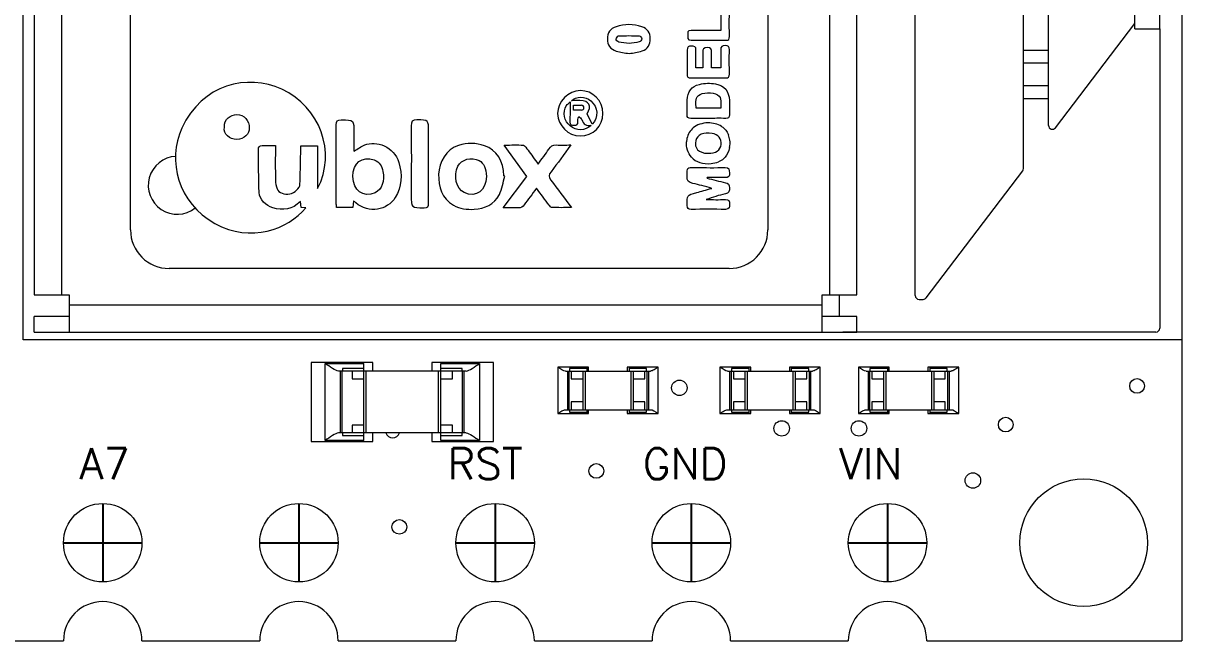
# Model space of a CAD drawing. Extents: x -2 to 108, y 0 to 44.
# Drawn here: x 70.45 to 107.95, y 0 to 19.99 of the extents above; entities that cross this region are included whole.
import ezdxf

# ---------------------------------------------------------------- set-up
doc = ezdxf.new("R2010")
doc.units = 0
doc.header["$LTSCALE"] = 5
doc.header["$MEASUREMENT"] = 0
doc.linetypes.add('CONTINU', pattern=[0])
for name, color, linetype in [('1', 1, 'CONTINUOUS'), ('2', 2, 'CONTINU'), ('3', 3, 'CONTINU')]:
    doc.layers.add(name, color=color, linetype=linetype)
doc.styles.add('ROMANS', font='romans')

msp = doc.modelspace()

# ---------------------------------------------------------------- linework, layer by layer
at = {"layer": '1', "linetype": 'CONTINUOUS', "lineweight": 15}
for p, q in [((70.45, 9.743), (70.45, 34.743)), ((70.811, 33.295), (70.811, 11.195)), ((71.686, 33.295), (71.686, 11.195)), ((96.561, 11.195), (96.561, 33.295)), ((97.436, 11.195), (97.436, 33.295)), ((99.323, 11.177), (99.323, 33.308)), ((73.925, 13.301), (73.925, 31.426)), ((94.55, 31.426), (94.55, 13.301)), ((106.425, 19.805), (106.425, 29.993)), ((102.825, 15.285), (102.825, 29.235)), ((103.638, 16.682), (103.638, 27.793)), ((107.238, 19.805), (107.238, 21.368)), ((103.862, 16.607), (106.425, 19.978)), ((106.425, 19.805), (107.238, 19.805)), ((107.236, 19.805), (107.236, 10.118)), ((102.825, 19.118), (103.638, 19.118)), ((92.451, 18.546), (92.224, 18.546)), ((93.03, 18.548), (92.727, 18.548)), ((102.825, 18.705), (103.638, 18.705)), ((103.638, 17.968), (102.825, 17.968)), ((88.266, 17.337), (88.517, 17.337)), ((88.266, 17.175), (88.266, 17.337)), ((102.825, 17.555), (103.638, 17.555)), ((88.517, 17.175), (88.266, 17.175)), ((88.868, 16.723), (88.704, 17.06)), ((93.031, 17.24), (92.229, 17.24)), ((79.432, 16.024), (79.978, 16.024)), ((79.978, 16.024), (79.978, 14.64)), ((86.746, 15.033), (86.014, 16.047)), ((85.987, 14.018), (86.746, 15.033)), ((86.039, 15.04), (86.003, 15.05)), ((99.676, 11.101), (102.8, 15.209)), ((92.586, 14.998), (92.577, 14.977)), ((79.451, 14.025), (79.425, 14.215)), ((79.593, 14.013), (79.451, 14.025)), ((81.119, 14.03), (80.59, 14.03)), ((81.136, 14.243), (81.119, 14.03)), ((93.3, 12.051), (75.175, 12.051)), ((70.811, 11.195), (71.936, 11.195)), ((71.936, 11.195), (71.936, 9.995)), ((96.311, 11.195), (97.436, 11.195)), ((96.311, 9.995), (96.311, 11.195)), ((96.858, 11.195), (96.858, 10.495)), ((99.448, 11.052), (99.577, 11.052)), ((71.936, 10.87), (96.311, 10.87)), ((70.811, 9.995), (70.811, 10.495)), ((71.936, 10.495), (70.811, 10.495)), ((97.436, 10.495), (96.311, 10.495)), ((97.436, 9.995), (97.436, 10.495)), ((70.811, 9.995), (97.436, 9.995)), ((107.111, 9.993), (96.983, 9.993)), ((107.95, 9.743), (70.45, 9.743)), ((81.769, 9.005), (79.769, 9.005)), ((79.769, 9.005), (79.769, 6.455)), ((81.769, 8.73), (81.769, 9.005)), ((85.674, 9.005), (83.674, 9.005)), ((83.674, 9.005), (83.674, 8.73)), ((85.674, 6.455), (85.674, 9.005)), ((80.221, 6.48), (80.221, 8.98)), ((80.221, 8.98), (81.471, 8.98)), ((84.788, 8.73), (80.654, 8.73)), ((80.721, 6.73), (80.721, 8.73)), ((80.771, 6.73), (80.771, 8.73)), ((81.471, 8.815), (80.784, 8.815)), ((80.784, 8.815), (80.784, 8.73)), ((81.096, 8.73), (81.096, 8.48)), ((81.471, 6.48), (81.471, 8.98)), ((81.546, 6.73), (81.546, 8.73)), ((83.896, 6.73), (83.896, 8.73)), ((83.971, 6.48), (83.971, 8.98)), ((83.971, 8.98), (85.221, 8.98)), ((84.659, 8.815), (83.971, 8.815)), ((84.346, 8.48), (84.346, 8.73)), ((84.659, 8.73), (84.659, 8.815)), ((84.671, 6.73), (84.671, 8.73)), ((84.721, 6.73), (84.721, 8.73)), ((85.221, 8.98), (85.221, 6.48)), ((87.752, 8.857), (87.752, 7.357)), ((88.752, 8.857), (87.752, 8.857)), ((88, 8.732), (90.755, 8.732)), ((88.065, 8.732), (88.065, 7.482)), ((88.115, 8.732), (88.115, 7.482)), ((88.69, 8.81), (88.127, 8.81)), ((88.127, 8.81), (88.127, 8.732)), ((88.19, 8.732), (88.19, 8.482)), ((88.565, 8.732), (88.565, 7.482)), ((88.64, 8.732), (88.64, 7.482)), ((88.69, 8.857), (88.69, 8.732)), ((88.752, 8.732), (88.752, 8.857)), ((91.002, 8.857), (90.002, 8.857)), ((90.002, 8.857), (90.002, 8.732)), ((90.065, 8.857), (90.065, 8.732)), ((90.627, 8.81), (90.065, 8.81)), ((90.115, 8.732), (90.115, 7.482)), ((90.19, 8.732), (90.19, 7.482)), ((90.565, 8.482), (90.565, 8.732)), ((90.627, 8.732), (90.627, 8.81)), ((90.64, 8.732), (90.64, 7.482)), ((90.69, 8.732), (90.69, 7.482)), ((91.002, 7.357), (91.002, 8.857)), ((92.998, 8.857), (92.998, 7.357)), ((93.998, 8.857), (92.998, 8.857)), ((93.245, 8.732), (96.001, 8.732)), ((93.311, 8.732), (93.311, 7.482)), ((93.361, 8.732), (93.361, 7.482)), ((93.936, 8.81), (93.373, 8.81)), ((93.373, 8.81), (93.373, 8.732)), ((93.436, 8.732), (93.436, 8.482)), ((93.811, 8.732), (93.811, 7.482)), ((93.886, 8.732), (93.886, 7.482)), ((93.936, 8.857), (93.936, 8.732)), ((93.998, 8.732), (93.998, 8.857)), ((96.248, 8.857), (95.248, 8.857)), ((95.248, 8.857), (95.248, 8.732)), ((95.311, 8.857), (95.311, 8.732)), ((95.873, 8.81), (95.311, 8.81)), ((95.361, 8.732), (95.361, 7.482)), ((95.436, 8.732), (95.436, 7.482)), ((95.811, 8.482), (95.811, 8.732)), ((95.873, 8.732), (95.873, 8.81)), ((95.886, 8.732), (95.886, 7.482)), ((95.936, 8.732), (95.936, 7.482)), ((96.248, 7.357), (96.248, 8.857)), ((97.482, 8.857), (97.482, 7.357)), ((98.482, 8.857), (97.482, 8.857)), ((97.729, 8.732), (100.485, 8.732)), ((97.794, 8.732), (97.794, 7.482)), ((97.844, 8.732), (97.844, 7.482)), ((98.419, 8.81), (97.857, 8.81)), ((97.857, 8.81), (97.857, 8.732)), ((97.919, 8.732), (97.919, 8.482)), ((98.294, 8.732), (98.294, 7.482)), ((98.369, 8.732), (98.369, 7.482)), ((98.419, 8.857), (98.419, 8.732)), ((98.482, 8.732), (98.482, 8.857)), ((100.732, 8.857), (99.732, 8.857)), ((99.732, 8.857), (99.732, 8.732)), ((99.794, 8.857), (99.794, 8.732)), ((100.357, 8.81), (99.794, 8.81)), ((99.844, 8.732), (99.844, 7.482)), ((99.919, 8.732), (99.919, 7.482)), ((100.294, 8.482), (100.294, 8.732)), ((100.357, 8.732), (100.357, 8.81)), ((100.369, 8.732), (100.369, 7.482)), ((100.419, 8.732), (100.419, 7.482)), ((100.732, 7.357), (100.732, 8.857)), ((81.096, 8.48), (81.471, 8.48)), ((83.971, 8.48), (84.346, 8.48)), ((88.19, 8.482), (88.565, 8.482)), ((90.19, 8.482), (90.565, 8.482)), ((93.436, 8.482), (93.811, 8.482)), ((95.436, 8.482), (95.811, 8.482)), ((97.919, 8.482), (98.294, 8.482)), ((99.919, 8.482), (100.294, 8.482)), ((88.565, 7.732), (88.19, 7.732)), ((88.19, 7.732), (88.19, 7.482)), ((90.565, 7.732), (90.19, 7.732)), ((90.565, 7.482), (90.565, 7.732)), ((93.811, 7.732), (93.436, 7.732)), ((93.436, 7.732), (93.436, 7.482)), ((95.811, 7.732), (95.436, 7.732)), ((95.811, 7.482), (95.811, 7.732)), ((98.294, 7.732), (97.919, 7.732)), ((97.919, 7.732), (97.919, 7.482)), ((100.294, 7.732), (99.919, 7.732)), ((100.294, 7.482), (100.294, 7.732)), ((87.752, 7.357), (88.752, 7.357)), ((88, 7.482), (90.755, 7.482)), ((88.127, 7.482), (88.127, 7.404)), ((88.127, 7.404), (88.69, 7.404)), ((88.69, 7.482), (88.69, 7.357)), ((88.752, 7.357), (88.752, 7.482)), ((90.002, 7.482), (90.002, 7.357)), ((90.002, 7.357), (91.002, 7.357)), ((90.065, 7.482), (90.065, 7.357)), ((90.065, 7.404), (90.627, 7.404)), ((90.627, 7.404), (90.627, 7.482)), ((92.998, 7.357), (93.998, 7.357)), ((93.245, 7.482), (96.001, 7.482)), ((93.373, 7.482), (93.373, 7.404)), ((93.373, 7.404), (93.936, 7.404)), ((93.936, 7.482), (93.936, 7.357)), ((93.998, 7.357), (93.998, 7.482)), ((95.248, 7.482), (95.248, 7.357)), ((95.248, 7.357), (96.248, 7.357)), ((95.311, 7.482), (95.311, 7.357)), ((95.311, 7.404), (95.873, 7.404)), ((95.873, 7.404), (95.873, 7.482)), ((97.482, 7.357), (98.482, 7.357)), ((97.729, 7.482), (100.485, 7.482)), ((97.857, 7.482), (97.857, 7.404)), ((97.857, 7.404), (98.419, 7.404)), ((98.419, 7.482), (98.419, 7.357)), ((98.482, 7.357), (98.482, 7.482)), ((99.732, 7.482), (99.732, 7.357)), ((99.732, 7.357), (100.732, 7.357)), ((99.794, 7.482), (99.794, 7.357)), ((99.794, 7.404), (100.357, 7.404)), ((100.357, 7.404), (100.357, 7.482)), ((81.471, 6.98), (81.096, 6.98)), ((81.096, 6.98), (81.096, 6.73)), ((84.346, 6.98), (83.971, 6.98)), ((84.346, 6.73), (84.346, 6.98)), ((79.769, 6.455), (81.769, 6.455)), ((81.471, 6.48), (80.221, 6.48)), ((84.788, 6.73), (80.654, 6.73)), ((80.784, 6.73), (80.784, 6.646)), ((80.784, 6.646), (81.471, 6.646)), ((81.769, 6.455), (81.769, 6.73)), ((83.674, 6.73), (83.674, 6.455)), ((83.674, 6.455), (85.674, 6.455)), ((83.971, 6.646), (84.659, 6.646)), ((85.221, 6.48), (83.971, 6.48)), ((84.659, 6.646), (84.659, 6.73))]:
    msp.add_line(p, q, dxfattribs=at)
at = {"layer": '1', "linetype": 'CONTINUOUS', "lineweight": 15, "flags": 128}
msp.add_lwpolyline([(96.958, 9.995), (96.959, 9.995), (96.983, 9.993)], dxfattribs=at)
at = {"layer": '1', "linetype": 'CONTINUOUS', "lineweight": 15}
for centre, radius in [((91.688, 8.188), 0.25), ((106.5, 8.25), 0.238), ((102.25, 7), 0.238), ((95, 6.875), 0.25), ((97.5, 6.875), 0.25), ((89, 5.5), 0.238), ((101.188, 5.188), 0.25), ((104.775, 3.175), 2.064)]:
    msp.add_circle(centre, radius, dxfattribs=at)
for centre, radius, start, end in [((88.517, 17.256), 0.0808, 270, 90), ((103.763, 16.682), 0.125, 180, 322.753), ((75.436, 14.745), 0.938, 93.008, 308.427), ((102.7, 15.285), 0.125, 322.753, 0), ((75.175, 13.301), 1.25, 180, 270), ((93.3, 13.301), 1.25, 270, 0), ((99.448, 11.177), 0.125, 180, 270), ((99.577, 11.177), 0.125, 270, 322.753), ((107.111, 10.118), 0.125, 270, 0), ((82.406, 6.812), 0.238, 200.2764, 339.7236)]:
    msp.add_arc(centre, radius, start, end, dxfattribs=at)
for points, knots in [([(92.067, 19.438), (92.443, 19.444), (92.819, 19.443), (93.196, 19.438), (93.29, 19.437), (93.308, 19.48), (93.307, 19.561), (93.304, 19.807), (93.302, 20.053), (93.308, 20.299), (93.311, 20.409), (93.257, 20.423), (93.166, 20.424), (93.068, 20.426), (93.025, 20.397), (93.029, 20.293), (93.035, 20.121), (93.03, 19.948), (93.03, 19.758)], [0, 0, 0, 0, 1, 1, 1, 2, 2, 2, 3, 3, 3, 4, 4, 4, 5, 5, 5, 6, 6, 6, 6]), ([(90.474, 19.874), (90.197, 19.969), (89.916, 19.969), (89.639, 19.876), (89.452, 19.814), (89.359, 19.676), (89.358, 19.486), (89.358, 19.286), (89.449, 19.148), (89.647, 19.088)], [0, 0, 0, 0, 1, 1, 1, 2, 2, 2, 3, 3, 3, 3]), ([(89.724, 19.382), (89.688, 19.39), (89.634, 19.446), (89.637, 19.474), (89.642, 19.514), (89.69, 19.58), (89.722, 19.581)], [-4, -4, -4, -4, -3, -3, -3, -2, -2, -2, -2]), ([(90.061, 19.008), (90.201, 19.035), (90.346, 19.048), (90.481, 19.093), (90.663, 19.154), (90.751, 19.302), (90.748, 19.494), (90.746, 19.679), (90.656, 19.812), (90.474, 19.874)], [4, 4, 4, 4, 5, 5, 5, 6, 6, 6, 7, 7, 7, 7]), ([(92.067, 19.76), (91.94, 19.762), (91.956, 19.682), (91.959, 19.606), (91.961, 19.531), (91.926, 19.436), (92.067, 19.438)], [7, 7, 7, 7, 8, 8, 8, 9, 9, 9, 9]), ([(92.224, 18.546), (92.224, 18.75), (92.219, 18.937), (92.226, 19.125), (92.23, 19.24), (92.165, 19.244), (92.079, 19.246), (91.988, 19.247), (91.935, 19.231), (91.938, 19.12), (91.944, 18.86), (91.943, 18.599), (91.937, 18.25), (91.968, 18.221), (92.431, 18.225), (92.808, 18.226), (93.184, 18.221)], [8, 8, 8, 8, 9, 9, 9, 10, 10, 10, 11, 11, 11, 12, 12, 12.340736, 12.340736, 13.807398, 13.807398, 13.807398, 13.807398]), ([(92.592, 19.203), (92.47, 19.203), (92.445, 19.152), (92.449, 19.046), (92.455, 18.88), (92.451, 18.714), (92.451, 18.546)], [5, 5, 5, 5, 6, 6, 6, 7, 7, 7, 7]), ([(92.727, 18.548), (92.727, 18.715), (92.723, 18.878), (92.728, 19.04), (92.731, 19.14), (92.719, 19.204), (92.592, 19.203)], [3, 3, 3, 3, 4, 4, 4, 5, 5, 5, 5]), ([(93.184, 18.221), (93.279, 18.22), (93.31, 18.253), (93.303, 18.607), (93.302, 18.867), (93.311, 19.235), (93.278, 19.269), (93.169, 19.269)], [14, 14, 14, 14, 15, 15, 17.784824, 17.784824, 18.931031, 18.931031, 18.931031, 18.931031]), ([(78.823, 17.853), (77.705, 18.363), (76.24, 18.025), (75.107, 15.541), (75.456, 14.177), (77.813, 12.866), (79.034, 13.325), (79.593, 14.013)], [0, 0, 0, 0, 1, 1, 1.738477, 1.738477, 2.451735, 2.451735, 2.451735, 2.451735]), ([(91.938, 17.028), (91.943, 17.187), (91.935, 17.346), (91.941, 17.505), (91.952, 17.766), (92.082, 17.955), (92.335, 18.011), (92.505, 18.049), (92.692, 18.058), (92.862, 18.027)], [5, 5, 5, 5, 6, 6, 6, 7, 7, 7, 8, 8, 8, 8]), ([(92.862, 18.027), (93.158, 17.974), (93.292, 17.79), (93.305, 17.487), (93.311, 17.333), (93.302, 17.178), (93.308, 17.024), (93.311, 16.932), (93.272, 16.908), (93.187, 16.91)], [2, 2, 2, 2, 3, 3, 3, 4, 4, 4, 5, 5, 5, 5]), ([(88.484, 17.81), (88.888, 17.812), (89.212, 17.483), (89.212, 16.658), (88.893, 16.339), (88.089, 16.342), (87.754, 16.673), (87.742, 17.454), (88.092, 17.807), (88.484, 17.81)], [0, 0, 0, 0, 1.065496, 1.065496, 2.132395, 2.132395, 3.147869, 3.147869, 4.147869, 4.147869, 4.147869, 4.147869]), ([(88.197, 17.482), (88.341, 17.637), (88.64, 17.634), (88.824, 17.476), (89.058, 17.275), (89.078, 16.945), (88.868, 16.723)], [-5, -5, -5, -5, -4, -4, -4, -3, -3, -3, -3]), ([(88.704, 17.06), (88.859, 17.314), (88.772, 17.478), (88.47, 17.487), (88.379, 17.489), (88.288, 17.484), (88.197, 17.482)], [-3, -3, -3, -3, -2, -2, -2, -1, -1, -1, -1]), ([(76.963, 16.621), (76.946, 16.903), (77.168, 17.029), (77.605, 17.033), (77.765, 16.848), (77.768, 16.59)], [-3, -3, -3, -3, -2.174485, -2.174485, -1.174485, -1.174485, -1.174485, -1.174485]), ([(88.433, 16.972), (88.466, 16.939), (88.516, 16.912), (88.528, 16.872), (88.576, 16.716), (88.679, 16.663), (88.833, 16.685)], [-8, -8, -8, -8, -7, -7, -7, -6, -6, -6, -6]), ([(80.743, 16.862), (81.155, 16.856), (81.156, 16.861), (81.156, 16.442), (81.156, 16.252), (81.156, 16.061), (81.156, 15.853)], [1, 1, 1, 1, 2, 2, 2, 3, 3, 3, 3]), ([(83.194, 16.862), (83.042, 16.866), (83.009, 16.811), (83.01, 16.671), (83.015, 15.924), (83.012, 15.177), (83.012, 14.43), (83.012, 14.01), (83.012, 14.014), (83.427, 14.015)], [2, 2, 2, 2, 3, 3, 3, 4, 4, 4, 5, 5, 5, 5]), ([(83.571, 15.441), (83.571, 15.788), (83.571, 16.135), (83.571, 16.86), (83.571, 16.853), (83.194, 16.862)], [0, 0, 0, 0, 1, 1, 2.090462, 2.090462, 2.090462, 2.090462]), ([(81.506, 16.049), (81.872, 16.209), (82.461, 15.993), (82.607, 15.486), (82.721, 15.092), (82.712, 14.698), (82.494, 14.348), (82.24, 13.939), (81.64, 13.804), (81.215, 14.182)], [9, 9, 9, 9, 10, 10, 10, 11, 11, 11, 12, 12, 12, 12]), ([(92.22, 16.193), (92.158, 15.946), (92.311, 15.784), (92.609, 15.78), (92.87, 15.777), (93.023, 15.879), (93.04, 16.065), (93.058, 16.256), (92.949, 16.389), (92.746, 16.424)], [1, 1, 1, 1, 2, 2, 2, 3, 3, 3, 4, 4, 4, 4]), ([(92.746, 16.424), (92.62, 16.445), (92.493, 16.438), (92.303, 16.355), (92.242, 16.28), (92.22, 16.193)], [0, 0, 0, 0, 0.5, 0.5, 1, 1, 1, 1]), ([(79.425, 14.215), (79.155, 13.959), (78.861, 13.92), (78.532, 14.015), (78.309, 14.08), (78.099, 14.283), (78.069, 14.985), (78.065, 15.457), (78.061, 15.929)], [5, 5, 5, 5, 6, 6, 6, 7, 7, 9.052416, 9.052416, 9.052416, 9.052416]), ([(78.612, 16.031), (78.612, 15.643), (78.608, 15.276), (78.615, 14.91), (78.616, 14.817), (78.638, 14.72), (78.67, 14.631), (78.718, 14.5), (78.904, 14.433), (79.082, 14.467), (79.229, 14.496), (79.406, 14.66), (79.409, 14.774), (79.417, 15.109), (79.425, 15.444), (79.432, 15.779), (79.433, 15.859), (79.432, 15.939), (79.432, 16.024)], [10, 10, 10, 10, 11, 11, 11, 12, 12, 12, 13, 13, 13, 14, 14, 14, 15, 15, 15, 16, 16, 16, 16]), ([(86.003, 15.05), (86.013, 15.52), (85.77, 15.888), (85.384, 16.024), (85.101, 16.123), (84.823, 16.118), (84.149, 15.916), (83.897, 15.479), (83.898, 14.681), (83.985, 14.326), (84.378, 14.103)], [0, 0, 0, 0, 1, 1, 1, 2, 2, 3.356946, 3.356946, 4.889719, 4.889719, 4.889719, 4.889719]), ([(87.116, 15.429), (87.239, 15.6), (87.358, 15.754), (87.465, 15.917), (87.526, 16.01), (87.589, 16.063), (87.708, 16.052), (87.85, 16.04), (87.995, 16.049), (88.176, 16.049)], [1, 1, 1, 1, 2, 2, 2, 3, 3, 3, 4, 4, 4, 4]), ([(93.315, 15.963), (93.291, 15.838), (93.234, 15.732), (93.114, 15.586), (93.052, 15.541), (92.956, 15.504)], [0, 0, 0, 0, 0.5, 0.5, 1, 1, 1, 1]), ([(81.121, 15.024), (81.119, 15.471), (81.415, 15.703), (81.813, 15.564), (81.987, 15.503), (82.059, 15.365), (82.095, 15.195)], [-3, -3, -3, -3, -2, -2, -2, -1, -1, -1, -1]), ([(85.205, 15.544), (85.358, 15.464), (85.44, 15.286), (85.442, 15.034), (85.444, 14.574), (85.11, 14.329), (84.721, 14.507)], [-4, -4, -4, -4, -3, -3, -3, -2, -2, -2, -2]), ([(92.081, 15.655), (92.151, 15.577), (92.245, 15.516), (92.463, 15.444), (92.588, 15.434), (92.713, 15.447)], [0, 0, 0, 0, 0.5, 0.5, 1, 1, 1, 1]), ([(87.534, 15.185), (87.45, 15.08), (87.455, 15.011), (87.531, 14.912), (87.749, 14.627), (87.96, 14.336), (88.193, 14.021)], [15, 15, 15, 15, 16, 16, 16, 17, 17, 17, 17]), ([(92.739, 14.646), (92.508, 14.706), (92.32, 14.765), (91.986, 14.832), (91.928, 14.891), (91.95, 15.341), (91.909, 15.316), (92.53, 15.317), (92.848, 15.311), (93.167, 15.319), (93.305, 15.323), (93.306, 15.249), (93.309, 15.147), (93.313, 15.038), (93.285, 14.99), (93.165, 14.996)], [4, 4, 4, 4, 4.666155, 4.666155, 5.156629, 5.156629, 6.10442, 6.10442, 7.10442, 7.10442, 7.10442, 8.10442, 8.10442, 8.10442, 9.10442, 9.10442, 9.10442, 9.10442]), ([(87.064, 14.648), (86.922, 14.457), (86.789, 14.288), (86.667, 14.112), (86.617, 14.039), (86.563, 14.013), (86.476, 14.016)], [10, 10, 10, 10, 11, 11, 11, 12, 12, 12, 12]), ([(93.31, 14.664), (93.306, 14.564), (93.301, 14.492), (93.178, 14.466), (92.969, 14.422), (92.764, 14.36), (92.56, 14.281)], [17, 17, 17, 17, 18, 18, 18, 19, 19, 19, 19]), ([(84.378, 14.103), (84.586, 13.985), (84.81, 13.955), (85.045, 13.969), (85.398, 13.991), (85.696, 14.125), (85.861, 14.444)], [4, 4, 4, 4, 5, 5, 5, 6, 6, 6, 6]), ([(93.183, 13.964), (92.811, 13.97), (92.439, 13.968), (92.068, 13.965), (91.976, 13.964), (91.941, 13.994), (91.938, 14.089), (91.928, 14.422), (91.925, 14.421), (92.249, 14.51)], [11, 11, 11, 11, 12, 12, 12, 13, 13, 13, 14, 14, 14, 14]), ([(93.177, 14.284), (93.298, 14.289), (93.313, 14.231), (93.307, 14.135), (93.303, 14.048), (93.324, 13.961), (93.183, 13.964)], [14, 14, 14, 14, 15, 15, 15, 16, 16, 16, 16]), ([(80.654, 8.73), (80.605, 8.73), (80.533, 8.771), (80.381, 8.867), (80.301, 8.924), (80.221, 8.98)], [0, 0, 0, 0, 0.5, 0.5, 1, 1, 1, 1]), ([(84.788, 8.73), (84.838, 8.73), (84.91, 8.771), (85.061, 8.867), (85.142, 8.924), (85.221, 8.98)], [0, 0, 0, 0, 0.5, 0.5, 1, 1, 1, 1]), ([(91.002, 8.857), (90.955, 8.824), (90.91, 8.794), (90.825, 8.748), (90.785, 8.732), (90.755, 8.732)], [0, 0, 0, 0, 0.5, 0.5, 1, 1, 1, 1]), ([(96.248, 8.857), (96.201, 8.824), (96.156, 8.794), (96.07, 8.748), (96.031, 8.732), (96.001, 8.732)], [0, 0, 0, 0, 0.5, 0.5, 1, 1, 1, 1]), ([(100.732, 8.857), (100.685, 8.824), (100.64, 8.794), (100.554, 8.748), (100.515, 8.732), (100.485, 8.732)], [0, 0, 0, 0, 0.5, 0.5, 1, 1, 1, 1]), ([(87.752, 7.357), (87.8, 7.39), (87.845, 7.419), (87.93, 7.465), (87.969, 7.482), (88, 7.482)], [0, 0, 0, 0, 0.5, 0.5, 1, 1, 1, 1]), ([(92.998, 7.357), (93.045, 7.39), (93.09, 7.419), (93.176, 7.465), (93.215, 7.482), (93.245, 7.482)], [0, 0, 0, 0, 0.5, 0.5, 1, 1, 1, 1]), ([(97.482, 7.357), (97.529, 7.39), (97.574, 7.419), (97.66, 7.465), (97.699, 7.482), (97.729, 7.482)], [0, 0, 0, 0, 0.5, 0.5, 1, 1, 1, 1]), ([(80.654, 6.73), (80.605, 6.73), (80.533, 6.69), (80.381, 6.594), (80.301, 6.537), (80.221, 6.48)], [0, 0, 0, 0, 0.5, 0.5, 1, 1, 1, 1]), ([(84.788, 6.73), (84.838, 6.73), (84.91, 6.69), (85.061, 6.594), (85.142, 6.537), (85.221, 6.48)], [0, 0, 0, 0, 0.5, 0.5, 1, 1, 1, 1])]:
    msp.add_open_spline(points, degree=3, knots=knots, dxfattribs=at)
for points in [[(89.722, 19.581), (89.944, 19.59), (90.168, 19.59), (90.391, 19.581)], [(90.391, 19.581), (90.421, 19.58), (90.47, 19.518), (90.471, 19.484)], [(93.03, 19.758), (92.693, 19.758), (92.38, 19.754), (92.067, 19.76)], [(90.059, 19.338), (89.941, 19.352), (89.83, 19.359), (89.724, 19.382)], [(90.391, 19.386), (90.28, 19.36), (90.166, 19.352), (90.059, 19.338)], [(90.471, 19.484), (90.471, 19.45), (90.426, 19.394), (90.391, 19.386)], [(93.169, 19.269), (93.063, 19.268), (93.024, 19.239), (93.028, 19.129)], [(93.028, 19.129), (93.036, 18.938), (93.03, 18.746), (93.03, 18.548)], [(89.647, 19.088), (89.779, 19.048), (89.918, 19.034), (90.061, 19.008)], [(79.978, 14.64), (80.593, 15.802), (80.058, 17.289), (78.823, 17.853)], [(92.229, 17.24), (92.23, 17.386), (92.179, 17.538), (92.31, 17.655)], [(92.31, 17.655), (92.417, 17.751), (92.781, 17.764), (92.92, 17.675)], [(92.92, 17.675), (93.082, 17.57), (93.015, 17.403), (93.031, 17.24)], [(88.15, 16.666), (87.961, 16.817), (87.903, 17.108), (88.026, 17.321)], [(88.026, 17.321), (88.054, 17.369), (88.11, 17.402), (88.153, 17.442)], [(88.153, 17.442), (88.15, 17.225), (88.149, 17.008), (88.144, 16.792)], [(88.403, 16.798), (88.398, 16.849), (88.402, 16.902), (88.433, 16.972)], [(92.058, 16.91), (91.973, 16.908), (91.936, 16.938), (91.938, 17.028)], [(92.623, 16.911), (92.435, 16.911), (92.246, 16.913), (92.058, 16.91)], [(93.187, 16.91), (92.999, 16.914), (92.811, 16.911), (92.623, 16.911)], [(77.36, 16.228), (77.131, 16.231), (76.925, 16.396), (76.963, 16.621)], [(77.768, 16.59), (77.77, 16.425), (77.613, 16.225), (77.36, 16.228)], [(80.581, 16.701), (80.58, 16.83), (80.616, 16.864), (80.743, 16.862)], [(80.584, 14.168), (80.584, 15.013), (80.586, 15.857), (80.581, 16.701)], [(88.144, 16.792), (88.141, 16.691), (88.205, 16.69), (88.278, 16.688)], [(88.833, 16.685), (88.632, 16.505), (88.36, 16.497), (88.15, 16.666)], [(88.278, 16.688), (88.357, 16.686), (88.412, 16.7), (88.403, 16.798)], [(92.135, 16.601), (92.036, 16.517), (91.965, 16.397), (91.934, 16.264)], [(92.611, 16.765), (92.43, 16.763), (92.254, 16.703), (92.135, 16.601)], [(93.054, 16.652), (92.94, 16.722), (92.764, 16.767), (92.611, 16.765)], [(93.054, 16.652), (93.162, 16.585), (93.234, 16.494), (93.279, 16.375)], [(92.081, 15.655), (91.964, 15.786), (91.906, 15.974), (91.918, 16.154)], [(91.934, 16.264), (91.926, 16.228), (91.921, 16.191), (91.918, 16.154)], [(93.321, 16.209), (93.313, 16.266), (93.298, 16.324), (93.279, 16.375)], [(93.315, 15.963), (93.33, 16.041), (93.332, 16.126), (93.321, 16.209)], [(78.061, 15.929), (78.06, 15.963), (78.104, 16.024), (78.131, 16.026)], [(78.131, 16.026), (78.287, 16.035), (78.444, 16.031), (78.612, 16.031)], [(81.156, 15.853), (81.286, 15.927), (81.391, 15.999), (81.506, 16.049)], [(86.014, 16.047), (86.252, 16.047), (86.447, 16.059), (86.639, 16.039)], [(86.639, 16.039), (86.695, 16.033), (86.745, 15.938), (86.791, 15.878)], [(86.791, 15.878), (86.897, 15.736), (86.999, 15.591), (87.116, 15.429)], [(88.176, 16.049), (87.95, 15.742), (87.751, 15.457), (87.534, 15.185)], [(83.573, 14.168), (83.567, 14.592), (83.571, 15.016), (83.571, 15.441)], [(84.521, 15.364), (84.632, 15.585), (84.963, 15.672), (85.205, 15.544)], [(92.713, 15.447), (92.796, 15.456), (92.886, 15.477), (92.956, 15.504)], [(81.838, 14.505), (81.455, 14.335), (81.122, 14.576), (81.121, 15.024)], [(82.095, 15.195), (82.16, 14.891), (82.054, 14.601), (81.838, 14.505)], [(84.721, 14.507), (84.467, 14.623), (84.365, 15.057), (84.521, 15.364)], [(85.861, 14.444), (85.954, 14.625), (85.982, 14.84), (86.039, 15.04)], [(93.165, 14.996), (92.972, 15.005), (92.779, 14.998), (92.586, 14.998)], [(87.474, 14.098), (87.342, 14.273), (87.211, 14.45), (87.064, 14.648)], [(92.249, 14.51), (92.397, 14.551), (92.545, 14.592), (92.739, 14.646)], [(92.577, 14.977), (92.777, 14.927), (92.975, 14.874), (93.176, 14.829)], [(93.176, 14.829), (93.27, 14.808), (93.314, 14.769), (93.31, 14.664)], [(92.56, 14.281), (92.766, 14.281), (92.972, 14.275), (93.177, 14.284)], [(80.59, 14.03), (80.588, 14.076), (80.584, 14.122), (80.584, 14.168)], [(81.215, 14.182), (81.195, 14.2), (81.173, 14.214), (81.136, 14.243)], [(83.427, 14.015), (83.545, 14.016), (83.574, 14.058), (83.573, 14.168)], [(86.476, 14.016), (86.325, 14.023), (86.172, 14.018), (85.987, 14.018)], [(87.553, 14.024), (87.526, 14.025), (87.496, 14.069), (87.474, 14.098)], [(88.193, 14.021), (87.961, 14.021), (87.757, 14.018), (87.553, 14.024)], [(88, 8.732), (87.939, 8.732), (87.847, 8.79), (87.752, 8.857)], [(93.245, 8.732), (93.185, 8.732), (93.093, 8.79), (92.998, 8.857)], [(97.729, 8.732), (97.669, 8.732), (97.576, 8.79), (97.482, 8.857)], [(90.755, 7.482), (90.816, 7.482), (90.908, 7.423), (91.002, 7.357)], [(96.001, 7.482), (96.061, 7.482), (96.154, 7.423), (96.248, 7.357)], [(100.485, 7.482), (100.545, 7.482), (100.638, 7.423), (100.732, 7.357)]]:
    msp.add_open_spline(points, degree=3, dxfattribs=at)
at = {"layer": '2'}
for p, q in [((73.025, 4.445), (73.025, 1.905)), ((79.375, 4.445), (79.375, 1.905)), ((85.725, 4.445), (85.725, 1.905)), ((92.075, 4.445), (92.075, 1.905)), ((98.425, 4.445), (98.425, 1.905)), ((71.755, 3.175), (74.295, 3.175)), ((78.105, 3.175), (80.645, 3.175)), ((84.455, 3.175), (86.995, 3.175)), ((90.805, 3.175), (93.345, 3.175)), ((97.155, 3.175), (99.695, 3.175))]:
    msp.add_line(p, q, dxfattribs=at)
at = {"layer": '2', "linetype": 'CONTINUOUS', "lineweight": 15}
for centre, radius in [((73.025, 3.175), 1.27), ((79.375, 3.175), 1.27), ((85.725, 3.175), 1.27), ((92.075, 3.175), 1.27), ((98.425, 3.175), 1.27), ((82.625, 3.688), 0.238)]:
    msp.add_circle(centre, radius, dxfattribs=at)
at = {"layer": '3', "linetype": 'CONTINUOUS', "lineweight": 15}
for p, q in [((107.95, 44.45), (107.95, 0)), ((67.945, 0), (71.755, 0)), ((74.295, 0), (78.105, 0)), ((80.645, 0), (84.455, 0)), ((86.995, 0), (90.805, 0)), ((93.345, 0), (97.155, 0)), ((99.695, 0), (107.95, 0))]:
    msp.add_line(p, q, dxfattribs=at)
for centre in [(73.025, 0), (79.375, 0), (85.725, 0), (92.075, 0), (98.425, 0)]:
    msp.add_arc(centre, 1.27, 0, 180, dxfattribs=at)

# ---------------------------------------------------------------- texts
at = {"layer": '1', "char_height": 1, "attachment_point": 1, "style": 'ROMANS'}
for s, insert in [('A7', (72.278, 6.233)), ('RST', (84.182, 6.233)), ('GND', (90.502, 6.233)), ('VIN', (96.855, 6.233))]:
    msp.add_mtext_dynamic_manual_height_columns(s, width=4.87926, gutter_width=5, heights=[0], dxfattribs=dict(at, insert=insert))

doc.saveas('drawing.dxf')
